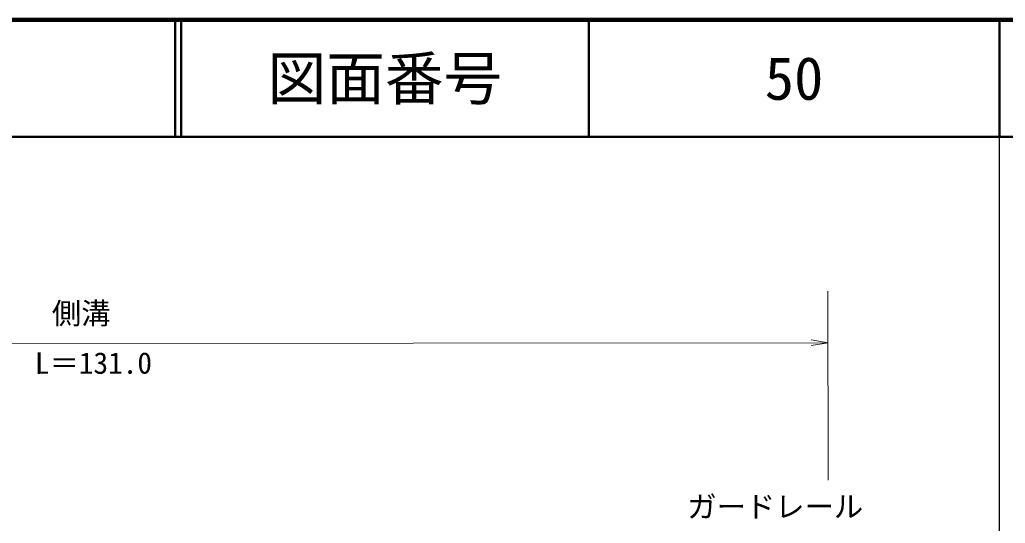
# Model space of a CAD drawing. Units: millimetres, scale not verified. Extents: x 40000 to 680000, y 20000 to 380000.
# Drawn here: x 495498 to 579500, y 337046 to 380000 of the extents above; entities that cross this region are included whole.
import ezdxf
from ezdxf.enums import TextEntityAlignment as Align

# ---------------------------------------------------------------- set-up
doc = ezdxf.new("R2010")
doc.units = ezdxf.units.MM
doc.header["$LTSCALE"] = 1000
for name, color, linetype, lineweight in [('M-TTL', 7, 'Continuous', 13), ('M-TTL-BAND', 7, 'Continuous', 25), ('M-TTL-LINE', 7, 'Continuous', 50), ('M-TTL-TXT', 7, 'Continuous', 13)]:
    doc.layers.add(name, color=color, linetype=linetype, lineweight=lineweight)
doc.styles.add('ＭＳ ゴシック', font='')
doc.styles.get('ＭＳ ゴシック').set_extended_font_data('MS Gothic')

# ---------------------------------------------------------------- blocks, each defined once
blk = doc.blocks.new('open_arrow')
at = {"color": 0, "linetype": 'Continuous', "lineweight": -2}
blk.add_lwpolyline([(7.5, 1.25), (0, 0), (7.5, -1.25)], dxfattribs=at)

msp = doc.modelspace()

# ---------------------------------------------------------------- linework, layer by layer
at = {"layer": 'M-TTL', "color": 2, "lineweight": 140}
msp.add_line((680000, 380000), (40000, 380000), dxfattribs=at)
at = {"layer": 'M-TTL-BAND'}
msp.add_line((579000, 20000), (579000, 370000), dxfattribs=at)
at = {"layer": 'M-TTL-LINE'}
for p, q in [((508747, 380000), (508747, 370000)), ((509247, 380000), (509247, 370000)), ((543997, 380000), (543997, 370000)), ((579000, 380000), (579000, 370000)), ((40000, 370000), (680000, 370000))]:
    msp.add_line(p, q, dxfattribs=at)
at = {"layer": 'M-TTL-TXT'}
for p, q in [((564388, 356846), (564404, 340722)), ((434442, 352321), (564393, 352448))]:
    msp.add_line(p, q, dxfattribs=at)

# ---------------------------------------------------------------- block references
at = {"layer": 'M-TTL-TXT', "xscale": 193, "yscale": 193, "rotation": 180.1}
msp.add_blockref('open_arrow', (564393, 352448), dxfattribs=at)

# ---------------------------------------------------------------- texts
at = {"layer": 'M-TTL-TXT', "style": 'ＭＳ ゴシック'}
for s, p in [('図面番号', (526622, 375000)), ('50', (561497, 375000))]:
    msp.add_text(s, height=3666, dxfattribs=at).set_placement(p, align=Align.MIDDLE_CENTER)
for s, p in [('側溝', (498239, 353483)), ('L＝131.0', (496794, 349244)), ('ガードレール', (552391, 336991))]:
    msp.add_text(s, height=1833, rotation=0.056, dxfattribs=at).set_placement(p, align=Align.BOTTOM_LEFT)

doc.saveas('drawing.dxf')
